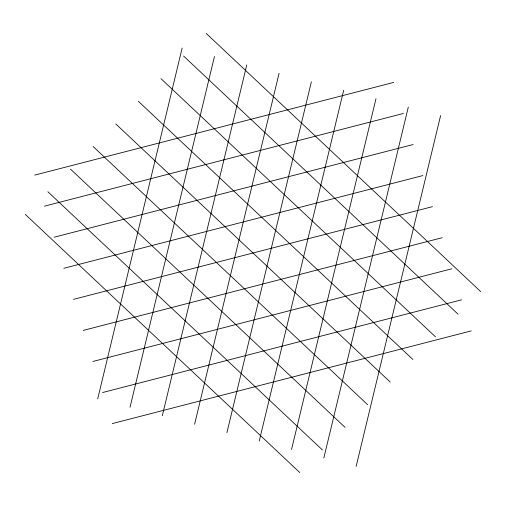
<?xml version="1.0" encoding="UTF-8"?>
<svg xmlns="http://www.w3.org/2000/svg" width="506" height="506" viewBox="0 0 506 506"><rect width="100%" height="100%" fill="white"/><g stroke="black" fill="none" stroke-linecap="round" stroke-linejoin="round"><path stroke-width="0.76" d="M97.702 398.892L182.16 48.038M130.01 407.33L214.462 56.476M162.312 415.768L246.77 64.913M194.62 424.205L279.078 73.351M226.922 432.649L311.38 81.795M259.23 441.087L343.688 90.232M291.538 449.524L375.99 98.67M323.84 457.962L408.298 107.108M356.148 466.405L440.606 115.545M34.762 175.108L393.706 82.415M44.452 206.163L403.396 113.471M54.142 237.225L413.092 144.533M63.832 268.288L422.782 175.595M73.528 299.35L432.472 206.65M83.218 330.405L442.168 237.712M92.908 361.467L451.858 268.775M102.604 392.529L461.548 299.837M112.294 423.585L471.238 330.892M206.208 33.434L480.7 291.595M183.596 56.058L458.088 314.22M160.984 78.677L435.47 336.838M138.366 101.301L412.858 359.462M115.754 123.919L390.246 382.081M93.142 146.538L367.634 404.699M70.53 169.162L345.016 427.323M47.912 191.78L322.404 449.942M25.3 214.405L299.792 472.566"/></g></svg>
